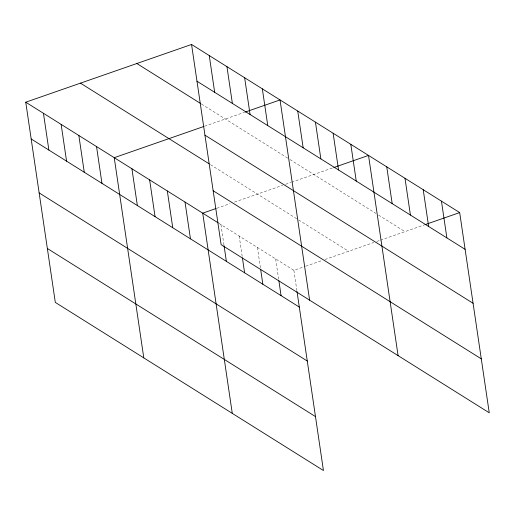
<?xml version="1.0" encoding="UTF-8"?>
<svg xmlns="http://www.w3.org/2000/svg" width="515" height="515" viewBox="0 0 515 515"><rect width="100%" height="100%" fill="white"/><g stroke="black" fill="none" stroke-linecap="round" stroke-linejoin="round"><path stroke-width="0.39" stroke-dasharray="2.58 1.93" d="M204.552 126.233L244.548 112.302M216.764 208.272L230.076 203.637M234.512 202.092L282.651 185.323M285.619 184.293L290.808 182.484M291.554 182.226L332.291 168.038M218.92 223.323L293.878 270.324L304.97 266.461M305.71 266.204L321.238 260.796M324.933 259.509L373.813 242.488M376.78 241.451L379.748 240.421M380.488 240.164L424.193 224.939M201.5 104.062L289.301 159.116M289.984 159.541L375.931 213.429M378.634 215.122L404.97 231.634M210.468 164.665L297.947 219.512M298.623 219.937L348.597 251.269M293.878 270.324L296.885 290.66M275.647 258.891L278.647 279.227M257.416 247.458L260.416 267.794M239.179 236.025L242.301 257.146M220.948 224.592L223.954 244.934"/><path stroke-width="0.77" d="M297.001 291.439L323.446 470.536L55.317 302.414L25.75 102.202L191.554 44.464L459.683 212.586L489.25 412.798L221.122 244.677L191.554 44.464M203.811 126.49L114.233 157.687L143.794 357.893M245.288 112.045L280.038 99.942L309.605 300.155M216.023 208.53L202.717 213.165L232.278 413.371M333.772 167.523L368.521 155.421L398.089 355.633M459.683 212.586L424.933 224.682M196.988 81.228L465.116 249.344M136.842 63.519L200.818 103.637M204.951 135.168L473.079 303.284M80.469 83.153L209.109 163.809M213.159 190.743L481.287 358.858M25.75 102.202L218.244 222.898M31.177 138.966L299.312 307.088M39.146 192.906L307.275 361.021M47.348 248.481L315.483 416.596M441.452 201.153L446.878 237.917M423.221 189.72L428.647 226.484M404.99 178.287L410.416 215.051M386.752 166.854L392.185 203.618M350.824 144.329L356.251 181.093M333.128 133.231L338.555 169.995M315.431 122.139L320.858 158.897M297.734 111.04L303.161 147.805M262.341 88.85L267.768 125.615M278.879 280.791L281.074 295.655M244.644 77.752L250.071 114.517M260.648 269.358L262.843 284.222M226.948 66.66L232.374 103.418M242.417 257.925L244.612 272.789M209.251 55.562L214.678 92.327M224.07 245.713L226.375 261.356M185.02 202.067L190.447 238.831M167.324 190.968L172.75 227.733M149.627 179.877L155.054 216.641M131.93 168.778L137.357 205.543M96.537 146.588L101.964 183.353M78.84 135.49L84.267 172.255M61.143 124.398L66.57 161.163M43.447 113.3L48.874 150.065"/></g></svg>
